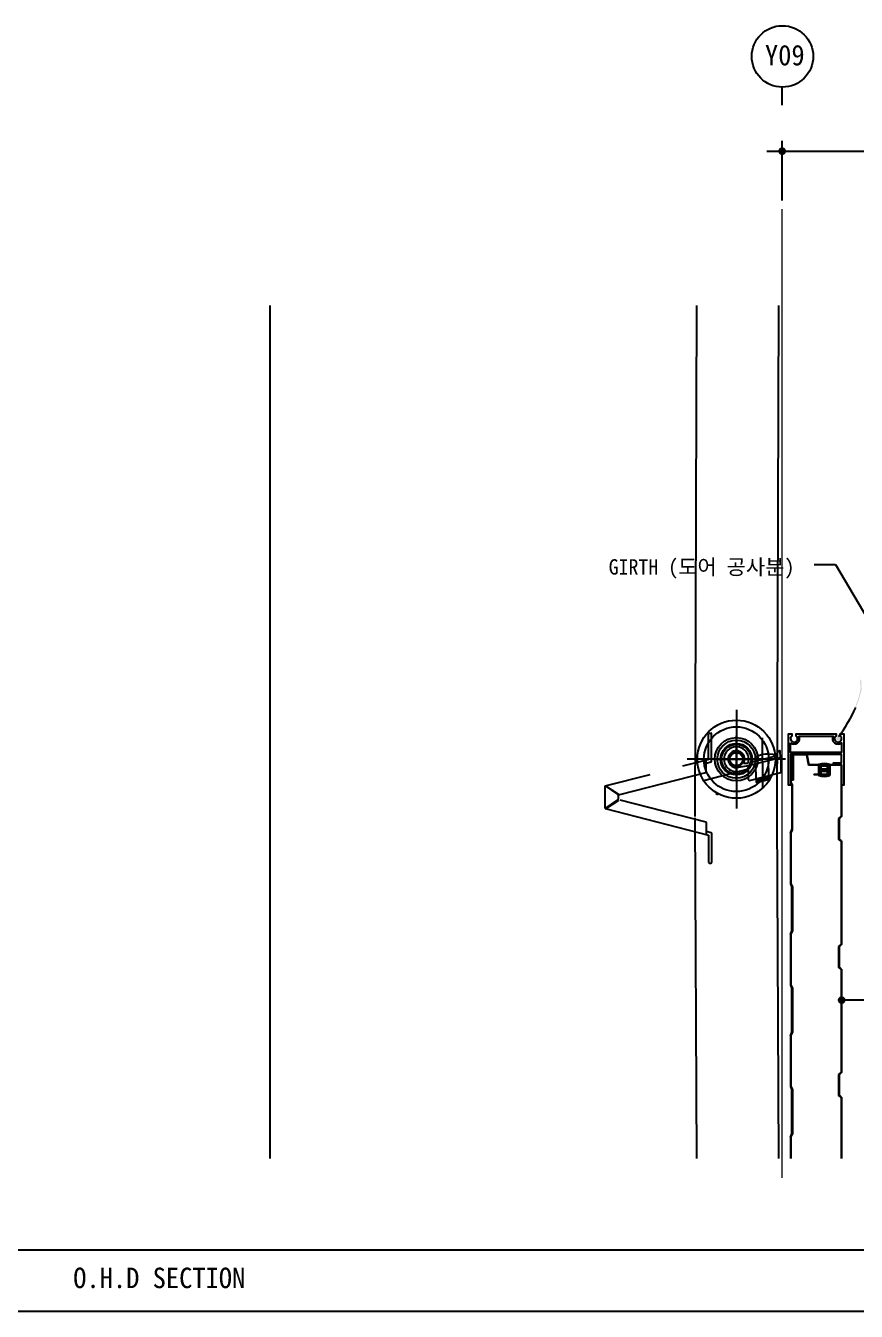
# Model space of a CAD drawing. Header units: millimetres. Extents: x 37538 to 66474, y -29175 to -20683.
# Drawn here: x 52073 to 52884, y -22101 to -20846 of the extents above; entities that cross this region are included whole.
import ezdxf
from ezdxf.enums import TextEntityAlignment as Align

# ---------------------------------------------------------------- set-up
doc = ezdxf.new("R2010")
doc.units = ezdxf.units.MM
doc.header["$MEASUREMENT"] = 0
doc.linetypes.add('CEN', pattern=[62, 60, -1, 0, -1])
doc.layers.get('0').update_dxf_attribs({"linetype": 'CONTINUOUS'})
for name, color, linetype, lineweight in [('A-AXIS-BUBL', 7, 'CONTINUOUS', 25), ('A-CNTL', 1, 'CEN', 15), ('A-DIMS', 7, 'CONTINUOUS', 25), ('A-ELEV-LIN2', 7, 'CONTINUOUS', 25), ('A-MKXS-LEAD', 7, 'CONTINUOUS', 25), ('A-MKXS-TEXT1', 3, 'CONTINUOUS', 25), ('A-XXXX-TXT2', 3, 'CONTINUOUS', 25)]:
    doc.layers.add(name, color=color, linetype=linetype, lineweight=lineweight)
doc.layers.add('일람표BOX', color=7, linetype='CONTINUOUS')
doc.styles.add('HY울릉도L', font='H2GTRE.TTF')
doc.styles.add('돋움', font='')
doc.styles.add('돋움체', font='')
doc.styles.get('돋움').set_extended_font_data('DotumChe')
doc.styles.get('돋움체').set_extended_font_data('DotumChe')
doc.dimstyles.new('CDIM', dxfattribs={"dimtxt": 3, "dimasz": 1.5, "dimexe": 2, "dimexo": 1, "dimgap": 1, "dimtad": 1, "dimdec": 0, "dimrnd": 0.5, "dimzin": 0, "dimdsep": 32, "dimlunit": 6, "dimtxsty": 'HY울릉도L', "dimblk1": '_CIDOT', "dimblk2": '_CIDOT', "dimsah": 1, "dimcen": 5.5, "dimclrd": 2, "dimclre": 2, "dimclrt": 7, "dimadec": 0, "dimazin": 0, "dimtfac": 1, "dimtdec": 0, "dimtix": 1, "dimtmove": 2, "dimatfit": 1, "dimldrblk": '_CIDOT', "dimfxl": 1, "dimtolj": 1, "dimtzin": 0, "dimlwd": -1, "dimarcsym": 0})

# ---------------------------------------------------------------- blocks, each defined once
blk = doc.blocks.new('*X19')
at = {"color": 0}
for p, q in [((112.4, 374.8), (114.5, 376.8)), ((112.4, 374.9), (114.3, 376.8)), ((112.4, 375.1), (114.1, 376.8)), ((112.4, 375.2), (113.9, 376.8)), ((112.4, 375.4), (113.8, 376.8)), ((112.4, 375.6), (113.6, 376.8)), ((112.4, 375.8), (113.4, 376.8)), ((112.4, 376), (113.2, 376.8)), ((112.4, 376.1), (113.1, 376.8)), ((112.4, 376.3), (112.9, 376.8)), ((112.4, 376.5), (112.7, 376.8)), ((112.4, 376.7), (112.5, 376.8)), ((114.4, 374.8), (112.4, 376.8)), ((114.2, 374.8), (112.4, 376.6)), ((114.6, 374.8), (112.5, 376.8)), ((112.6, 374.8), (114.6, 376.8)), ((114.7, 374.8), (112.7, 376.8)), ((112.8, 374.8), (114.8, 376.8)), ((112.9, 374.8), (115, 376.8)), ((114.9, 374.8), (112.9, 376.8)), ((115.1, 374.8), (113, 376.8)), ((113.1, 374.8), (115.2, 376.8)), ((115.3, 374.8), (113.2, 376.8)), ((113.3, 374.8), (115.3, 376.8)), ((115.4, 374.8), (113.4, 376.8)), ((113.5, 374.8), (115.5, 376.8)), ((115.6, 374.8), (113.6, 376.8)), ((113.7, 374.8), (115.7, 376.8)), ((113.8, 374.8), (115.9, 376.8)), ((115.8, 374.8), (113.8, 376.8)), ((116, 374.8), (113.9, 376.8)), ((114, 374.8), (116.1, 376.8)), ((116.2, 374.8), (114.1, 376.8)), ((114.2, 374.8), (116.2, 376.8)), ((116.3, 374.8), (114.3, 376.8)), ((114.4, 374.8), (116.4, 376.8)), ((114.5, 374.8), (116.6, 376.8)), ((116.5, 374.8), (114.5, 376.8)), ((116.7, 374.8), (114.6, 376.8)), ((114.7, 374.8), (116.8, 376.8)), ((116.9, 374.8), (114.8, 376.8)), ((114.9, 374.8), (116.9, 376.8)), ((117, 374.8), (115, 376.8)), ((115.1, 374.8), (117.1, 376.8)), ((115.2, 374.8), (117.3, 376.8)), ((117.2, 374.8), (115.2, 376.8)), ((117.4, 374.8), (115.3, 376.8)), ((115.4, 374.8), (117.5, 376.8)), ((117.6, 374.8), (115.5, 376.8)), ((115.6, 374.8), (117.6, 376.8)), ((117.7, 374.8), (115.7, 376.8)), ((115.8, 374.8), (117.8, 376.8)), ((117.9, 374.8), (115.9, 376.8)), ((116, 374.8), (118, 376.8)), ((116.1, 374.8), (118.2, 376.8)), ((118.1, 374.8), (116.1, 376.8)), ((118.3, 374.8), (116.2, 376.8)), ((116.3, 374.8), (118.4, 376.8)), ((118.5, 374.8), (116.4, 376.8)), ((116.5, 374.8), (118.5, 376.8)), ((118.6, 374.8), (116.6, 376.8)), ((116.7, 374.8), (118.7, 376.8)), ((116.8, 374.8), (118.9, 376.8)), ((118.8, 374.8), (116.8, 376.8)), ((119, 374.8), (116.9, 376.8)), ((117, 374.8), (119.1, 376.8)), ((119.2, 374.8), (117.1, 376.8)), ((117.2, 374.8), (119.2, 376.8)), ((119.3, 374.8), (117.3, 376.8)), ((117.4, 374.8), (119.4, 376.8)), ((117.5, 374.8), (119.6, 376.8)), ((119.5, 374.8), (117.5, 376.8)), ((119.7, 374.8), (117.6, 376.8)), ((117.7, 374.8), (119.8, 376.8)), ((119.9, 374.8), (117.8, 376.8)), ((117.9, 374.8), (119.9, 376.8)), ((120, 374.8), (118, 376.8)), ((118.1, 374.8), (120.1, 376.8)), ((118.2, 374.8), (120.3, 376.8)), ((120.2, 374.8), (118.2, 376.8)), ((120.4, 374.8), (118.3, 376.8)), ((118.4, 374.8), (120.5, 376.8)), ((120.6, 374.8), (118.5, 376.8)), ((118.6, 374.8), (120.7, 376.8)), ((120.8, 374.8), (118.7, 376.8)), ((118.8, 374.8), (120.8, 376.8)), ((120.9, 374.8), (118.9, 376.8)), ((119, 374.8), (121, 376.8)), ((119.1, 374.8), (121.2, 376.8)), ((121.1, 374.8), (119.1, 376.8)), ((121.3, 374.8), (119.2, 376.8)), ((119.3, 374.8), (121.4, 376.8)), ((121.5, 374.8), (119.4, 376.8)), ((119.5, 374.8), (121.5, 376.8)), ((121.6, 374.8), (119.6, 376.8)), ((119.7, 374.8), (121.7, 376.8)), ((119.8, 374.8), (121.9, 376.8)), ((121.8, 374.8), (119.8, 376.8)), ((122, 374.8), (119.9, 376.8)), ((120, 374.8), (122.1, 376.8)), ((122.2, 374.8), (120.1, 376.8)), ((120.2, 374.8), (122.2, 376.8)), ((122.3, 374.8), (120.3, 376.8)), ((120.4, 374.8), (122.4, 376.8)), ((120.5, 374.8), (122.6, 376.8)), ((122.5, 374.8), (120.5, 376.8)), ((122.7, 374.8), (120.6, 376.8)), ((120.7, 374.8), (122.8, 376.8)), ((122.9, 374.8), (120.8, 376.8)), ((120.9, 374.8), (123, 376.8)), ((123.1, 374.8), (121, 376.8)), ((121.1, 374.8), (123.1, 376.8)), ((123.2, 374.8), (121.2, 376.8)), ((121.3, 374.8), (123.3, 376.8)), ((121.4, 374.8), (123.5, 376.8)), ((123.4, 374.8), (121.4, 376.8)), ((123.6, 374.8), (121.5, 376.8)), ((121.6, 374.8), (123.7, 376.8)), ((123.8, 374.8), (121.7, 376.8)), ((121.8, 374.8), (123.8, 376.8)), ((123.9, 374.8), (121.9, 376.8)), ((122, 374.8), (124, 376.8)), ((122.1, 374.8), (124.2, 376.8)), ((124.1, 374.8), (122.1, 376.8)), ((124.3, 374.8), (122.2, 376.8)), ((122.3, 374.8), (124.4, 376.8)), ((124.5, 374.8), (122.4, 376.8)), ((122.5, 374.8), (124.5, 376.8)), ((124.6, 374.8), (122.6, 376.8)), ((122.7, 374.8), (124.7, 376.8)), ((122.8, 374.8), (124.9, 376.8)), ((124.8, 374.8), (122.8, 376.8)), ((125, 374.8), (122.9, 376.8)), ((123, 374.8), (125.1, 376.8)), ((125.2, 374.8), (123.1, 376.8)), ((123.2, 374.8), (125.2, 376.8)), ((125.3, 374.8), (123.3, 376.8)), ((123.4, 374.8), (125.4, 376.8)), ((125.5, 374.8), (123.5, 376.8)), ((123.6, 374.8), (125.6, 376.8)), ((123.7, 374.8), (125.8, 376.8)), ((125.7, 374.8), (123.7, 376.8)), ((125.9, 374.8), (123.8, 376.8)), ((123.9, 374.8), (126, 376.8)), ((126.1, 374.8), (124, 376.8)), ((124.1, 374.8), (126.1, 376.8)), ((126.2, 374.8), (124.2, 376.8)), ((124.3, 374.8), (126.3, 376.8)), ((124.4, 374.8), (126.5, 376.8)), ((126.4, 374.8), (124.4, 376.8)), ((126.6, 374.8), (124.5, 376.8)), ((124.6, 374.8), (126.7, 376.8)), ((126.8, 374.8), (124.7, 376.8)), ((124.8, 374.8), (126.8, 376.8)), ((126.9, 374.8), (124.9, 376.8)), ((125, 374.8), (127, 376.8)), ((125.1, 374.8), (127.2, 376.8)), ((127.1, 374.8), (125.1, 376.8)), ((127.3, 374.8), (125.2, 376.8)), ((125.3, 374.8), (127.4, 376.8)), ((127.5, 374.8), (125.4, 376.8)), ((125.5, 374.8), (127.5, 376.8)), ((127.6, 374.8), (125.6, 376.8)), ((125.7, 374.8), (127.7, 376.8)), ((127.8, 374.8), (125.8, 376.8)), ((125.9, 374.8), (127.9, 376.8)), ((126, 374.8), (128.1, 376.8)), ((128, 374.8), (126, 376.8)), ((128.2, 374.8), (126.1, 376.8)), ((126.2, 374.8), (128.3, 376.8)), ((128.4, 374.8), (126.3, 376.8)), ((126.4, 374.8), (128.4, 376.8)), ((128.5, 374.8), (126.5, 376.8)), ((126.6, 374.8), (128.6, 376.8)), ((126.7, 374.8), (128.8, 376.8)), ((128.7, 374.8), (126.7, 376.8)), ((128.9, 374.8), (126.8, 376.8)), ((126.9, 374.8), (129, 376.8)), ((129.1, 374.8), (127, 376.8)), ((127.1, 374.8), (129.1, 376.8)), ((129.2, 374.8), (127.2, 376.8)), ((127.3, 374.8), (129.3, 376.8)), ((127.4, 374.8), (129.5, 376.8)), ((129.4, 374.8), (127.4, 376.8)), ((129.6, 374.8), (127.5, 376.8)), ((127.6, 374.8), (129.7, 376.8)), ((129.8, 374.8), (127.7, 376.8)), ((127.8, 374.8), (129.8, 376.8)), ((129.9, 374.8), (127.9, 376.8)), ((128, 374.8), (130, 376.8)), ((128.1, 374.8), (130.2, 376.8)), ((130.1, 374.8), (128.1, 376.8)), ((130.3, 374.8), (128.2, 376.8)), ((128.3, 374.8), (130.4, 376.8)), ((130.5, 374.8), (128.4, 376.8)), ((128.5, 374.8), (130.6, 376.8)), ((130.7, 374.8), (128.6, 376.8)), ((128.7, 374.8), (130.7, 376.8)), ((130.8, 374.8), (128.8, 376.8)), ((128.9, 374.8), (130.9, 376.8)), ((129, 374.8), (131.1, 376.8)), ((131, 374.8), (129, 376.8)), ((131.2, 374.8), (129.1, 376.8)), ((129.2, 374.8), (131.3, 376.8)), ((131.4, 374.8), (129.3, 376.8)), ((129.4, 374.8), (131.4, 376.8)), ((131.5, 374.8), (129.5, 376.8)), ((129.6, 374.8), (131.6, 376.8)), ((129.7, 374.8), (131.8, 376.8)), ((131.7, 374.8), (129.7, 376.8)), ((131.9, 374.8), (129.8, 376.8)), ((129.9, 374.8), (132, 376.8)), ((132.1, 374.8), (130, 376.8)), ((130.1, 374.8), (132.1, 376.8)), ((132.2, 374.8), (130.2, 376.8)), ((130.3, 374.8), (132.3, 376.8)), ((130.4, 374.8), (132.5, 376.8)), ((132.4, 374.8), (130.4, 376.8)), ((132.6, 374.8), (130.5, 376.8)), ((130.6, 374.8), (132.7, 376.8)), ((132.8, 374.8), (130.7, 376.8)), ((130.8, 374.8), (132.9, 376.8)), ((133, 374.8), (130.9, 376.8)), ((131, 374.8), (133, 376.8)), ((133.1, 374.8), (131.1, 376.8)), ((131.2, 374.8), (133.2, 376.8)), ((131.3, 374.8), (133.4, 376.8)), ((133.3, 374.8), (131.3, 376.8)), ((133.5, 374.8), (131.4, 376.8)), ((131.5, 374.8), (133.6, 376.8)), ((133.7, 374.8), (131.6, 376.8)), ((131.7, 374.8), (133.7, 376.8)), ((133.8, 374.8), (131.8, 376.8)), ((131.9, 374.8), (133.9, 376.8)), ((132, 374.8), (134.1, 376.8)), ((134, 374.8), (132, 376.8)), ((134.2, 374.8), (132.1, 376.8)), ((132.2, 374.8), (134.3, 376.8)), ((134.4, 374.8), (132.3, 376.8)), ((132.4, 374.8), (134.4, 376.8)), ((134.5, 374.8), (132.5, 376.8)), ((132.6, 374.8), (134.6, 376.8)), ((132.7, 374.8), (134.8, 376.8)), ((134.7, 374.8), (132.7, 376.8)), ((134.9, 374.8), (132.8, 376.8)), ((132.9, 374.8), (135, 376.8)), ((135.1, 374.8), (133, 376.8)), ((133.1, 374.8), (135.1, 376.8)), ((135.2, 374.8), (133.2, 376.8)), ((133.3, 374.8), (135.3, 376.8)), ((135.4, 374.8), (133.4, 376.8)), ((133.5, 374.8), (135.5, 376.8)), ((133.6, 374.8), (135.7, 376.8)), ((135.6, 374.8), (133.6, 376.8)), ((135.8, 374.8), (133.7, 376.8)), ((133.8, 374.8), (135.9, 376.8)), ((136, 374.8), (133.9, 376.8)), ((134, 374.8), (136, 376.8)), ((136.1, 374.8), (134.1, 376.8)), ((134.2, 374.8), (136.2, 376.8)), ((134.3, 374.8), (136.4, 376.8)), ((136.3, 374.8), (134.3, 376.8)), ((136.5, 374.8), (134.4, 376.8)), ((134.5, 374.8), (136.6, 376.8)), ((136.7, 374.8), (134.6, 376.8)), ((134.7, 374.8), (136.7, 376.8)), ((136.8, 374.8), (134.8, 376.8)), ((134.9, 374.8), (136.9, 376.8)), ((136.9, 374.9), (135, 376.8)), ((135, 374.8), (136.9, 376.6)), ((136.9, 375.1), (135.1, 376.8)), ((136.9, 375.2), (135.3, 376.8)), ((136.9, 375.4), (135.5, 376.8)), ((136.9, 375.6), (135.7, 376.8)), ((136.9, 375.8), (135.9, 376.8)), ((136.9, 375.9), (136, 376.8)), ((136.9, 376.1), (136.2, 376.8)), ((136.9, 376.3), (136.4, 376.8)), ((136.9, 376.5), (136.6, 376.8)), ((136.9, 376.7), (136.7, 376.8)), ((114, 374.8), (112.4, 376.4)), ((113.9, 374.8), (112.4, 376.2)), ((113.7, 374.8), (112.4, 376.1)), ((113.5, 374.8), (112.4, 375.9)), ((113.3, 374.8), (112.4, 375.7)), ((113.2, 374.8), (112.4, 375.5)), ((113, 374.8), (112.4, 375.3)), ((112.8, 374.8), (112.4, 375.2)), ((112.6, 374.8), (112.4, 375)), ((112.4, 374.8), (112.4, 374.8)), ((135.2, 374.8), (136.9, 376.4)), ((135.4, 374.8), (136.9, 376.2)), ((135.6, 374.8), (136.9, 376.1)), ((135.8, 374.8), (136.9, 375.9)), ((135.9, 374.8), (136.9, 375.7)), ((136.1, 374.8), (136.9, 375.5)), ((136.3, 374.8), (136.9, 375.4)), ((136.5, 374.8), (136.9, 375.2)), ((136.6, 374.8), (136.9, 375)), ((136.8, 374.8), (136.9, 374.8))]:
    blk.add_line(p, q, dxfattribs=at)
blk = doc.blocks.new('_CIDOT')
at = {"color": 0, "linetype": 'ByBlock'}
blk.add_line((2, 0), (-1, 0), dxfattribs=at)
at = {"color": 0, "linetype": 'ByBlock', "const_width": 0.5}
blk.add_lwpolyline([(-0.25, 0, 1), (0.25, 0, 1)], format="xyb", close=True, dxfattribs=at)
blk = doc.blocks.new('*D133')
at = {"layer": 'A-DIMS', "lineweight": -2, "transparency": 16777216}
for p, q in [((52811.6, -21016.1), (52811.6, -20958.1)), ((53311.6, -21016.1), (53311.6, -20958.1))]:
    blk.add_line(p, q, dxfattribs=at)
at = {"layer": 'A-DIMS', "transparency": 16777216}
blk.add_line((52819.1, -20968.1), (53304.1, -20968.1), dxfattribs=at)
at = {"layer": 'A-DIMS', "transparency": 16777216, "xscale": 7.5, "yscale": 7.5, "zscale": 7.5, "rotation": 180}
blk.add_blockref('_CIDOT', (52811.6, -20968.1), dxfattribs=at)
at = {"layer": 'A-DIMS', "transparency": 16777216, "xscale": 7.5, "yscale": 7.5, "zscale": 7.5}
blk.add_blockref('_CIDOT', (53311.6, -20968.1), dxfattribs=at)
at = {"layer": 'A-DIMS', "color": 3, "transparency": 16777216, "insert": (53061.6, -20955.6), "char_height": 15, "attachment_point": 5, "style": '돋움체'}
blk.add_mtext('\\A1;500', dxfattribs=at)

msp = doc.modelspace()

# ---------------------------------------------------------------- hatches: boundary and pattern name
at = {"layer": 'A-ELEV-LIN2'}
h = msp.add_hatch(color=253, dxfattribs=at)
h.paths.add_polyline_path([(52865.5, -21539.7, 0.060025), (52883.3, -21509.6, 0.057982), (52888, -21493.9), (52888.2, -21497.4, -0.045745), (52883.4, -21511.3, -0.056845), (52866.8, -21539.6, -5.899951)])
h.paths.add_polyline_path([(52889.2, -21493.1, -0.013746), (52888.2, -21497.4), (52888, -21493.9, 0.005891), (52888.3, -21492.2), (52887.9, -21485.9), (52888.7, -21484.8), (52888.6, -21483.9), (52888.7, -21483.9), (52888.9, -21486.6), (52888.8, -21486.7)])
h.paths.add_polyline_path([(52887.9, -21485.9), (52887.8, -21483.9), (52888.6, -21483.9), (52888.7, -21484.8)], flags=16)
h = msp.add_hatch(dxfattribs=at)
h.set_pattern_fill('ANSI37', color=253, scale=0.1)
h.set_pattern_definition([(45, (-134102.3742, -17392.32613), (-0.224506403, 0.224506403), []), (135, (-134102.3742, -17392.32613), (-0.224506403, -0.224506403), [])])
h.paths.add_polyline_path([(52847.7, -21577), (52847.2, -21577), (52847.2, -21577.5, 0.183952), (52858.2, -21577.5), (52858.2, -21577), (52857.7, -21577), (52857.7, -21567), (52858.2, -21567, 0.183952), (52847.2, -21567), (52847.7, -21567)])
h.paths.add_polyline_path([(52849.7, -21571), (52849.7, -21568.5, -0.353166), (52849.9, -21568.3, -0.106822), (52855.6, -21568.3, -0.353165), (52855.7, -21568.5), (52855.7, -21571, -0.414214), (52855.5, -21571.2), (52849.9, -21571.2, -0.414214)], flags=16)
h.paths.add_polyline_path([(52849.9, -21573.2), (52855.5, -21573.2, -0.414214), (52855.7, -21573.4), (52855.7, -21576, -0.353167), (52855.6, -21576.2, -0.106822), (52849.9, -21576.2, -0.353167), (52849.7, -21576), (52849.7, -21573.4, -0.414214)], flags=16)
at = {"layer": 'A-MKXS-LEAD'}
h = msp.add_hatch(color=256, dxfattribs=at)
h.dxf.hatch_style = 1
h.paths.add_polyline_path([(52872.4, -21796.8, 1), (52867.1, -21796.8, 1)])

# ---------------------------------------------------------------- linework, layer by layer
for p, q in [((52638.7, -21587.7, -18.3), (52682.9, -21576.4, -18.3)), ((52638.7, -21609.8, -18.3), (52638.7, -21587.7, -18.3)), ((52638.7, -21587.7, -18.3), (52651.1, -21596, -18.3)), ((52638.7, -21609.8, -18.3), (52638.7, -21587.7, -18.3)), ((52638.7, -21587.7, -18.3), (52651.1, -21596, -18.3)), ((52639.1, -21587.6, -18.3), (52652.1, -21595.9, -18.3)), ((52639.1, -21587.6, -18.3), (52652.1, -21595.9, -18.3)), ((52638.7, -21609.8, -18.3), (52651.1, -21601.4, -18.3)), ((52638.7, -21609.8, -18.3), (52651.1, -21601.4, -18.3)), ((52639.1, -21609.9, -18.3), (52652.1, -21601.6, -18.3)), ((52639.1, -21609.9, -18.3), (52652.1, -21601.6, -18.3)), ((52638.7, -21609.8, -18.3), (52739.8, -21635.7, -18.3)), ((52638.7, -21609.8, -18.3), (52739.8, -21635.7, -18.3))]:
    msp.add_line(p, q)
at = {"color": 7}
for p, q in [((52742.7, -21633.9, -18.3), (52742.7, -21662.3, -18.3)), ((52742.7, -21633.9, -18.3), (52742.7, -21662.3, -18.3)), ((52739.8, -21635.7, -18.3), (52739.8, -21662.3, -18.3)), ((52739.8, -21635.7, -18.3), (52739.8, -21662.3, -18.3))]:
    msp.add_line(p, q, dxfattribs=at)
at = {"color": 7, "linetype": 'CEN'}
msp.add_line((52740.4, -21663, -18.3), (52742.1, -21663, -18.3), dxfattribs=at)
msp.add_line((52740.4, -21663, -18.3), (52742.1, -21663, -18.3), dxfattribs=at)
at = {"color": 7}
for centre, start, end in [((52740.4, -21662.3, -18.3), 180, 270), ((52740.4, -21662.3, -18.3), 180, 270), ((52742.1, -21662.3, -18.3), 270, 0), ((52742.1, -21662.3, -18.3), 270, 0)]:
    msp.add_arc(centre, 0.65, start, end, dxfattribs=at)
at = {"layer": 'A-AXIS-BUBL', "ltscale": 0.2}
msp.add_line((52811.6, -20923.1), (52811.6, -20905.6), dxfattribs=at)
msp.add_circle((52811.9, -20875.6), 30, dxfattribs=at)
at = {"layer": 'A-CNTL', "ltscale": 300}
msp.add_line((52811.6, -21970.2), (52811.6, -21024.8), dxfattribs=at)
at = {"layer": 'A-ELEV-LIN2', "color": 253}
for p, q in [((52311.6, -21951.3), (52311.6, -21118.6)), ((52726.6, -21617.4), (52728.3, -21118.6)), ((52806.6, -21615.9), (52808.3, -21118.6)), ((52766.9, -21513.5, -18.3), (52766.9, -21609.8, -18.3)), ((52739.8, -21561.8, -18.3), (52739.8, -21537, -18.3)), ((52739.8, -21561.8, -18.3), (52739.8, -21537, -18.3)), ((52740.4, -21536.3, -18.3), (52742.1, -21536.3, -18.3)), ((52740.4, -21536.3, -18.3), (52742.1, -21536.3, -18.3)), ((52742.7, -21563.6, -18.3), (52742.7, -21537, -18.3)), ((52742.7, -21563.6, -18.3), (52742.7, -21537, -18.3)), ((52766.9, -21582.5, -18.3), (52766.9, -21538.7, -18.3)), ((52766.9, -21582.5, -18.3), (52766.9, -21538.7, -18.3)), ((52792.1, -21540.6, -18.3), (52792.4, -21589.5, -18.3)), ((52792.1, -21540.6, -18.3), (52792.4, -21589.5, -18.3)), ((52780.5, -21564.8, -18.3), (52805.9, -21558.3, -18.3)), ((52780.5, -21564.8, -18.3), (52805.9, -21558.3, -18.3)), ((52804.6, -21561.3, -18.3), (52807.7, -21554.1, -18.3)), ((52804.6, -21561.3, -18.3), (52807.7, -21554.1, -18.3)), ((52808.1, -21553.7, -18.3), (52809, -21553.5, -18.3)), ((52808.1, -21553.7, -18.3), (52809, -21553.5, -18.3)), ((52810, -21559.9, -18.3), (52809.8, -21554.1, -18.3)), ((52810, -21559.9, -18.3), (52809.8, -21554.1, -18.3)), ((52819.7, -21557, -22.8), (52819.7, -21584.5, -22.8)), ((52835.7, -21557, -22.8), (52819.7, -21557, -22.8)), ((52820.2, -21557.5, -22.8), (52820.2, -21584.2, -22.8)), ((52835.4, -21557.5, -22.8), (52820.2, -21557.5, -22.8)), ((52822.3, -21557.5, -22.8), (52822.3, -21582, -22.8)), ((52835.4, -21557.5, -22.8), (52837.4, -21567.5, -22.8)), ((52835.7, -21557, -22.8), (52837.7, -21567, -22.8)), ((52714.8, -21568.2, -18.3), (52736.9, -21562.5, -18.3)), ((52714.8, -21568.2, -18.3), (52736.9, -21562.5, -18.3)), ((52815, -21561.6, -18.3), (52718.8, -21561.6, -18.3)), ((52734.7, -21582.3, -18.3), (52778.9, -21571, -18.3)), ((52736.9, -21562.5, -18.3), (52739.8, -21561.8, -18.3)), ((52736.9, -21562.5, -18.3), (52739.8, -21561.8, -18.3)), ((52737.5, -21573.9, -18.3), (52737.5, -21562.4, -18.3)), ((52737.5, -21573.9, -18.3), (52737.5, -21562.4, -18.3)), ((52737.5, -21565.4, -18.3), (52742.3, -21564.2, -18.3)), ((52737.5, -21565.4, -18.3), (52742.3, -21564.2, -18.3)), ((52746.6, -21561.6, -18.3), (52786.8, -21561.6, -18.3)), ((52746.6, -21561.6, -18.3), (52786.8, -21561.6, -18.3)), ((52766.9, -21569.8, -18.3), (52778.9, -21567.9, -18.3)), ((52766.9, -21569.8, -18.3), (52778.9, -21567.9, -18.3)), ((52774, -21565.6, -18.3), (52778.3, -21565.6, -18.3)), ((52774, -21565.6, -18.3), (52778.3, -21565.6, -18.3)), ((52777, -21568.2, -18.3), (52778.9, -21567.9, -18.3)), ((52777, -21568.2, -18.3), (52778.9, -21567.9, -18.3)), ((52778.9, -21567.9, -18.3), (52810, -21559.9, -18.3)), ((52778.9, -21567.9, -18.3), (52810, -21559.9, -18.3)), ((52778.9, -21581.7, -18.3), (52778.9, -21567.9, -18.3)), ((52778.9, -21581.7, -18.3), (52778.9, -21567.9, -18.3)), ((52780.5, -21567.5, -18.3), (52780.5, -21564.8, -18.3)), ((52780.5, -21567.5, -18.3), (52780.5, -21564.8, -18.3)), ((52786.2, -21581.3, -18.3), (52785.9, -21566.1, -18.3)), ((52786.2, -21581.3, -18.3), (52785.9, -21566.1, -18.3)), ((52798.6, -21578.1, -18.3), (52798.3, -21562.9, -18.3)), ((52798.6, -21578.1, -18.3), (52798.3, -21562.9, -18.3)), ((52810.8, -21573.8, -18.3), (52810.8, -21560.6, -18.3)), ((52810.8, -21573.8, -18.3), (52810.8, -21560.6, -18.3)), ((52847.2, -21567.5, -22.8), (52837.4, -21567.5, -22.8)), ((52847.7, -21567, -22.8), (52837.7, -21567, -22.8)), ((52847.2, -21567.5, -22.8), (52847.2, -21576.5, -22.8)), ((52847.7, -21577, -22.8), (52847.7, -21567, -22.8)), ((52869.7, -21567, -22.8), (52857.7, -21567, -22.8)), ((52857.7, -21577, -22.8), (52857.7, -21567, -22.8)), ((52858.2, -21567.5, -22.8), (52858.2, -21577, -22.8)), ((52869.2, -21567.5, -22.8), (52858.2, -21567.5, -22.8)), ((52869.2, -21567.5, -22.8), (52869.2, -21617.2, -22.8)), ((52869.7, -21567, -22.8), (52869.7, -21617.5, -22.8)), ((52653.1, -21596.1, -18.3), (52737.1, -21574.6, -18.3)), ((52653.1, -21596.1, -18.3), (52737.1, -21574.6, -18.3)), ((52779.7, -21582.3, -18.3), (52810.3, -21574.5, -18.3)), ((52779.7, -21582.3, -18.3), (52810.3, -21574.5, -18.3)), ((52786.2, -21581.9, -18.3), (52798.6, -21578.4, -18.3)), ((52786.2, -21581.9, -18.3), (52798.6, -21578.4, -18.3)), ((52798.6, -21579.2, -18.3), (52786.2, -21581.9, -18.3)), ((52786.2, -21582.5, -18.3), (52798.6, -21579.2, -18.3)), ((52798.6, -21579.2, -18.3), (52786.2, -21581.9, -18.3)), ((52786.2, -21582.5, -18.3), (52798.6, -21579.2, -18.3)), ((52798.6, -21579.9, -18.3), (52786.2, -21582.5, -18.3)), ((52786.2, -21583.1, -18.3), (52798.6, -21579.9, -18.3)), ((52798.6, -21579.9, -18.3), (52786.2, -21582.5, -18.3)), ((52786.2, -21583.1, -18.3), (52798.6, -21579.9, -18.3)), ((52798.6, -21580.7, -18.3), (52786.2, -21583.1, -18.3)), ((52786.2, -21583.7, -18.3), (52798.6, -21580.7, -18.3)), ((52798.6, -21580.7, -18.3), (52786.2, -21583.1, -18.3)), ((52786.2, -21583.7, -18.3), (52798.6, -21580.7, -18.3)), ((52786.2, -21581.3, -18.3), (52786.2, -21583.7, -18.3)), ((52786.2, -21581.3, -18.3), (52786.2, -21583.7, -18.3)), ((52787, -21584.4, -18.3), (52798.1, -21581.5, -18.3)), ((52787, -21584.4, -18.3), (52798.1, -21581.5, -18.3)), ((52798.6, -21578.1, -18.3), (52798.6, -21580.9, -18.3)), ((52798.6, -21578.1, -18.3), (52798.6, -21580.9, -18.3)), ((52822.3, -21582, -22.8), (52820.2, -21582, -22.8)), ((52842.7, -21576.5, -22.8), (52842.7, -21577, -22.8)), ((52847.2, -21576.5, -22.8), (52842.7, -21576.5, -22.8)), ((52847.7, -21577, -22.8), (52842.7, -21577, -22.8)), ((52847.2, -21577.5, -22.8), (52847.2, -21577, -22.8)), ((52857.7, -21577, -22.8), (52858.2, -21577, -22.8)), ((52858.2, -21577, -22.8), (52858.2, -21577.5, -22.8)), ((52819.7, -21584.5, -22.8), (52821.2, -21587.7, -22.8)), ((52820.2, -21584.2, -22.8), (52821.7, -21587.4, -22.8)), ((52821.2, -21587.7, -22.8), (52821.2, -21630.2, -22.8)), ((52821.7, -21630.5, -22.8), (52821.7, -21587.4, -22.8)), ((52651.7, -21600.4, -18.3), (52651.7, -21597.1, -18.3)), ((52651.7, -21600.4, -18.3), (52651.7, -21597.1, -18.3)), ((52653.1, -21601.4, -18.3), (52737.1, -21622.9, -18.3)), ((52653.1, -21601.4, -18.3), (52737.1, -21622.9, -18.3)), ((52728.3, -21951.3), (52726.6, -21618.9)), ((52808.3, -21951.3), (52806.6, -21615.9)), ((52869.2, -21617.2, -22.8), (52866.7, -21619.5, -22.8)), ((52866.7, -21619.5, -22.8), (52866.7, -21639.5, -22.8)), ((52869.7, -21617.5, -22.8), (52867.2, -21619.8, -22.8)), ((52867.2, -21619.8, -22.8), (52867.2, -21639.2, -22.8)), ((52737.5, -21623.5, -18.3), (52737.5, -21635.1, -18.3)), ((52737.5, -21623.5, -18.3), (52737.5, -21635.1, -18.3)), ((52737.5, -21632, -18.3), (52742.3, -21633.2, -18.3)), ((52737.5, -21632, -18.3), (52742.3, -21633.2, -18.3)), ((52819.7, -21633.7, -22.8), (52821.2, -21630.2, -22.8)), ((52819.7, -21633.7, -22.8), (52819.7, -21683.2, -22.8)), ((52820.2, -21634, -22.8), (52821.7, -21630.5, -22.8)), ((52820.2, -21634, -22.8), (52820.2, -21682.9, -22.8)), ((52869.2, -21641.7, -22.8), (52866.7, -21639.5, -22.8)), ((52869.7, -21641.4, -22.8), (52867.2, -21639.2, -22.8)), ((52869.2, -21641.7, -22.8), (52869.2, -21742.2, -22.8)), ((52869.7, -21641.4, -22.8), (52869.7, -21742.5, -22.8)), ((52819.7, -21683.2, -22.8), (52821.2, -21686.7, -22.8)), ((52820.2, -21682.9, -22.8), (52821.7, -21686.4, -22.8)), ((52821.2, -21729.2, -22.8), (52821.2, -21686.7, -22.8)), ((52821.7, -21686.4, -22.8), (52821.7, -21729.5, -22.8)), ((52819.7, -21732.7, -22.8), (52821.2, -21729.2, -22.8)), ((52819.7, -21732.7, -22.8), (52819.7, -21782.2, -22.8)), ((52820.2, -21733, -22.8), (52821.7, -21729.5, -22.8)), ((52820.2, -21733, -22.8), (52820.2, -21781.9, -22.8)), ((52869.2, -21742.2, -22.8), (52866.7, -21744.5, -22.8)), ((52866.7, -21744.5, -22.8), (52866.7, -21764.5, -22.8)), ((52869.7, -21742.5, -22.8), (52867.2, -21744.8, -22.8)), ((52867.2, -21744.8, -22.8), (52867.2, -21764.2, -22.8)), ((52869.2, -21766.7, -22.8), (52866.7, -21764.5, -22.8)), ((52869.7, -21766.4, -22.8), (52867.2, -21764.2, -22.8)), ((52869.2, -21766.7, -22.8), (52869.2, -21867.2, -22.8)), ((52869.7, -21766.4, -22.8), (52869.7, -21867.5, -22.8)), ((52819.7, -21782.2, -22.8), (52821.2, -21785.7, -22.8)), ((52820.2, -21781.9, -22.8), (52821.7, -21785.4, -22.8)), ((52821.2, -21828.2, -22.8), (52821.2, -21785.7, -22.8)), ((52821.7, -21785.4, -22.8), (52821.7, -21828.5, -22.8)), ((52819.7, -21831.7, -22.8), (52821.2, -21828.2, -22.8)), ((52819.7, -21831.7, -22.8), (52819.7, -21881.2, -22.8)), ((52820.2, -21832, -22.8), (52821.7, -21828.5, -22.8)), ((52820.2, -21832, -22.8), (52820.2, -21880.9, -22.8)), ((52869.2, -21867.2, -22.8), (52866.7, -21869.5, -22.8)), ((52866.7, -21869.5, -22.8), (52866.7, -21889.5, -22.8)), ((52869.7, -21867.5, -22.8), (52867.2, -21869.8, -22.8)), ((52867.2, -21869.8, -22.8), (52867.2, -21889.2, -22.8)), ((52819.7, -21881.2, -22.8), (52821.2, -21884.7, -22.8)), ((52820.2, -21880.9, -22.8), (52821.7, -21884.4, -22.8)), ((52821.2, -21927.2, -22.8), (52821.2, -21884.7, -22.8)), ((52821.7, -21884.4, -22.8), (52821.7, -21927.5, -22.8)), ((52869.2, -21891.7, -22.8), (52866.7, -21889.5, -22.8)), ((52869.7, -21891.4, -22.8), (52867.2, -21889.2, -22.8)), ((52869.2, -21891.7, -22.8), (52869.2, -21951.3, -22.8)), ((52869.7, -21891.4, -22.8), (52869.7, -21951.3, -22.8)), ((52819.7, -21930.7, -22.8), (52821.2, -21927.2, -22.8)), ((52819.7, -21930.7, -22.8), (52819.7, -21951.3, -22.8)), ((52820.2, -21931, -22.8), (52821.7, -21927.5, -22.8)), ((52820.2, -21931, -22.8), (52820.2, -21951.3, -22.8))]:
    msp.add_line(p, q, dxfattribs=at)
for points in [[(52863.8, -21539, 2.775129), (52868.2, -21538.6), (52868.2, -21537), (52871.7, -21537), (52871.7, -21587), (52869.7, -21587), (52869.7, -21567), (52861.7, -21567), (52861.7, -21565), (52869.7, -21565), (52869.7, -21557), (52819.7, -21557), (52819.7, -21587), (52817.7, -21587), (52817.7, -21537), (52821.2, -21537), (52821.2, -21539), (52820.8, -21539, 2.44949), (52825.7, -21539), (52825.2, -21539), (52825.2, -21537), (52864.2, -21537), (52864.2, -21539)], [(52819.7, -21545.7, 0.813815), (52828.1, -21539), (52861.3, -21539, 0.813815), (52869.7, -21545.7), (52869.7, -21555), (52819.7, -21555)]]:
    msp.add_lwpolyline(points, format="xyb", close=True, dxfattribs=at)
at = {"layer": 'A-ELEV-LIN2', "color": 253, "elevation": -22.8}
for points in [[(52849.9, -21571.2, -0.414214), (52849.7, -21571), (52849.7, -21568.5, -0.353163), (52849.9, -21568.3, -0.106823), (52855.6, -21568.3, -0.353163), (52855.7, -21568.5), (52855.7, -21571, -0.414214), (52855.5, -21571.2)], [(52849.9, -21576.2, -0.353163), (52849.7, -21576), (52849.7, -21573.4, -0.414214), (52849.9, -21573.2), (52855.5, -21573.2, -0.414214), (52855.7, -21573.4), (52855.7, -21576, -0.353163), (52855.6, -21576.2, -0.106823)]]:
    msp.add_lwpolyline(points, format="xyb", close=True, dxfattribs=at)
at = {"layer": 'A-ELEV-LIN2', "color": 253}
for radius in [38.1, 31.6, 21.1, 18.6, 15.4, 14.4, 7.06, 6.41]:
    msp.add_circle((52766.9, -21561.6, -18.3), radius, dxfattribs=at)
for centre, radius, start, end in [((52750.9, -21452.4, -22.8), 145, 323.0443, 336.0582), ((52740.4, -21537, -18.3), 0.65, 90, 180), ((52740.4, -21537, -18.3), 0.65, 90, 180), ((52742.1, -21537, -18.3), 0.65, 0, 90), ((52742.1, -21537, -18.3), 0.65, 0, 90), ((52766.9, -21561.6, -18.3), 12.1, 340.8102, 284.4178), ((52766.9, -21561.6, -18.3), 12.1, 340.8102, 284.4178), ((52766.9, -21561.6, -18.3), 8.13, 330.9972, 287.7667), ((52766.9, -21561.6, -18.3), 8.13, 330.9972, 287.7667), ((52797.3, -21577.5, -18.3), 21, 65.9115, 142.8341), ((52797.3, -21577.5, -18.3), 21, 65.9115, 142.8341), ((52808.3, -21554.3, -18.3), 0.65, 104.3728, 156.8165), ((52808.3, -21554.3, -18.3), 0.65, 104.3728, 156.8165), ((52809.2, -21554.1, -18.3), 0.65, 1.2762, 104.3728), ((52809.2, -21554.1, -18.3), 0.65, 1.2762, 104.3728), ((52742.1, -21563.6, -18.3), 0.65, 284.3728, 0), ((52742.1, -21563.6, -18.3), 0.65, 284.3728, 0), ((52810.1, -21560.6, -18.3), 0.65, 0, 104.3728), ((52810.1, -21560.6, -18.3), 0.65, 0, 104.3728), ((52852.7, -21581.4, -22.8), 15.5, 69.1537, 110.8463), ((52736.9, -21573.9, -18.3), 0.65, 284.3728, 0), ((52736.9, -21573.9, -18.3), 0.65, 284.3728, 0), ((52779.6, -21581.7, -18.3), 0.65, 180, 284.3728), ((52779.6, -21581.7, -18.3), 0.65, 180, 284.3728), ((52797.9, -21580.9, -18.3), 0.65, 284.3728, 0), ((52797.9, -21580.9, -18.3), 0.65, 284.3728, 0), ((52810.1, -21573.8, -18.3), 0.65, 284.3728, 0), ((52810.1, -21573.8, -18.3), 0.65, 284.3728, 0), ((52852.7, -21563, -22.8), 15.5, 249.1537, 290.8463), ((52650.4, -21597.1, -18.3), 1.3, 0, 56.0662), ((52650.4, -21597.1, -18.3), 1.3, 0, 56.0662), ((52652.8, -21594.8, -18.3), 1.3, 236.0662, 284.3728), ((52652.8, -21594.8, -18.3), 1.3, 236.0662, 284.3728), ((52746.4, -21595, -18.3), 1.3, 303.9338, 0), ((52748.8, -21597.3, -18.3), 1.3, 75.6272, 123.9338), ((52748.8, -21597.3, -18.3), 1.3, 75.6272, 123.9338), ((52786.9, -21583.7, -18.3), 0.65, 180, 284.3728), ((52786.9, -21583.7, -18.3), 0.65, 180, 284.3728), ((52650.4, -21600.4, -18.3), 1.3, 303.9338, 0), ((52736.9, -21623.5, -18.3), 0.65, 0, 75.6272), ((52736.9, -21623.5, -18.3), 0.65, 0, 75.6272), ((52742.1, -21633.9, -18.3), 0.65, 0, 75.6272), ((52742.1, -21633.9, -18.3), 0.65, 0, 75.6272)]:
    msp.add_arc(centre, radius, start, end, dxfattribs=at)
at = {"layer": 'A-MKXS-LEAD'}
for p, q in [((52842.8, -21371.7), (52863.8, -21371.7)), ((52863.8, -21371.7), (52919.8, -21466.5)), ((52949.1, -21796.8), (52869.7, -21796.8))]:
    msp.add_line(p, q, dxfattribs=at)
at = {"layer": 'A-MKXS-LEAD', "const_width": 3.75}
msp.add_lwpolyline([(52867.9, -21796.8, 1), (52871.6, -21796.8, 1)], format="xyb", close=True, dxfattribs=at)
at = {"layer": 'A-MKXS-LEAD'}
msp.add_circle((52869.7, -21796.8), 2.63, dxfattribs=at)
at = {"layer": '일람표BOX', "color": 6}
for p, q in [((50137.6, -22040.5), (53811.4, -22040.5)), ((50137.6, -22100.5), (53811.4, -22100.5))]:
    msp.add_line(p, q, dxfattribs=at)

# ---------------------------------------------------------------- block references
at = {"layer": 'A-ELEV-LIN2', "color": 253, "rotation": 270}
msp.add_blockref('*X19', (52445.5, -21445.1, -22.8), dxfattribs=at)

# ---------------------------------------------------------------- texts
at = {"layer": 'A-MKXS-TEXT1', "style": '돋움체'}
msp.add_text('GIRTH (도어 공사분)', height=15, dxfattribs=at).set_placement((52642.2, -21381.4))
at = {"layer": 'A-XXXX-TXT2', "ltscale": 0.2, "style": '돋움체'}
msp.add_text('Y09', height=20, dxfattribs=at).set_placement((52814.2, -20874.5), align=Align.MIDDLE)
at = {"layer": 'A-XXXX-TXT2', "style": '돋움'}
msp.add_text('O.H.D SECTION', height=20, dxfattribs=at).set_placement((52119.4, -22067.9), align=Align.MIDDLE_LEFT)

# ---------------------------------------------------------------- dimensions: what is measured, and where the dimension line sits
at = {"layer": 'A-DIMS'}
dim = msp.add_aligned_dim(p1=(52811.6, -21021.1), p2=(53311.6, -21021.1), distance=52.9, dimstyle='CDIM', override={"dimscale": 5, "dimtxsty": '돋움체', "dimclrd": 256, "dimclre": 256, "dimclrt": 3}, dxfattribs=at)
dim.commit()
dim.dimension.update_dxf_attribs({"geometry": '*D133', "text_midpoint": (53061.6, -20955.6)})

doc.saveas('drawing.dxf')
